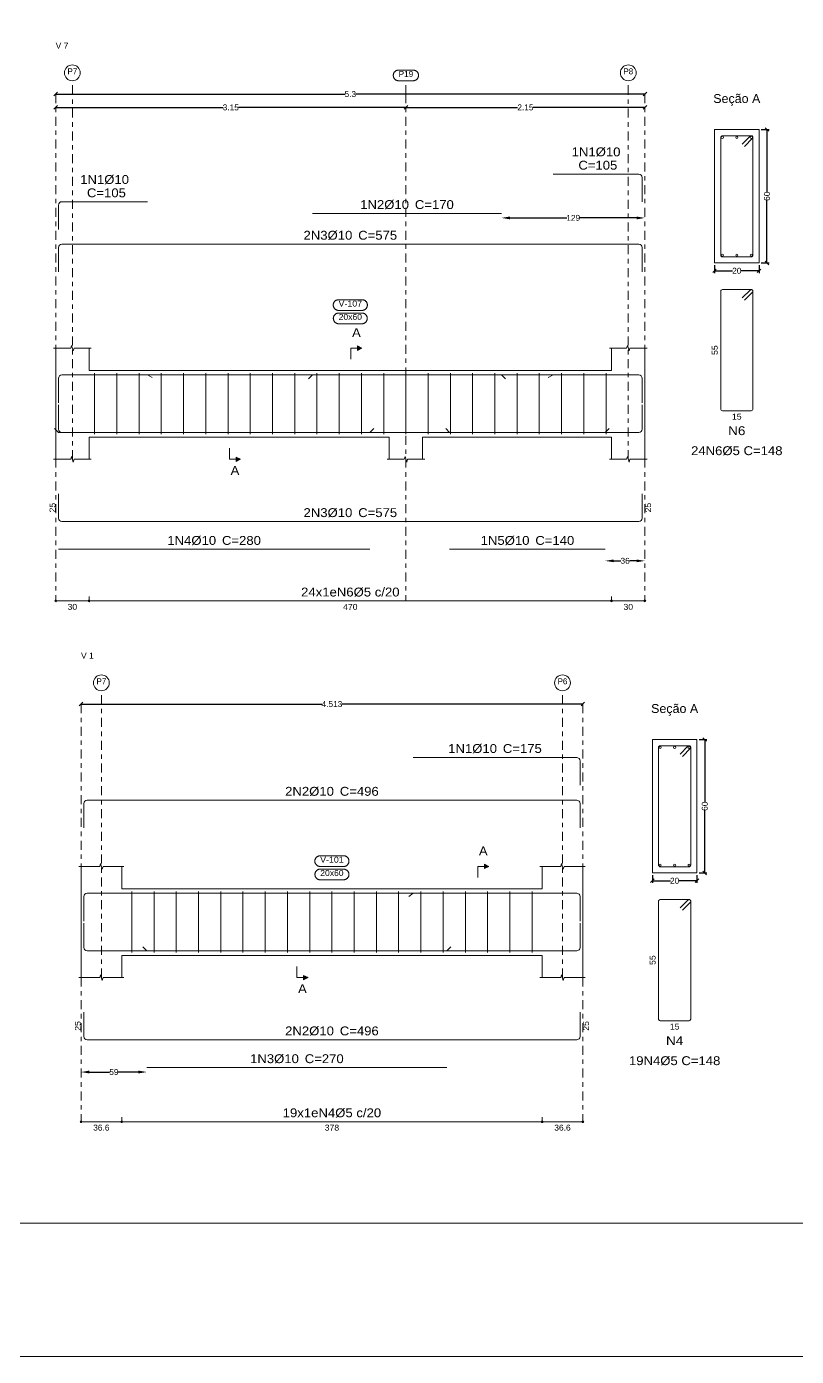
# Model space of a CAD drawing. Header units: millimetres. Extents: x 0 to 84, y 0 to 59.4.
# Drawn here: x 18.89 to 36.2, y 0 to 29.92 of the extents above; entities that cross this region are included whole.
import ezdxf
from ezdxf.enums import TextEntityAlignment as Align

# ---------------------------------------------------------------- set-up
doc = ezdxf.new("R2010")
doc.units = ezdxf.units.MM
doc.linetypes.add('CYPE_RAYAPUNTO', pattern=[0.4125, 0.2025, -0.105, 0, -0.105])
for name, color, linetype, lineweight in [('ARM_LONGITUDINAL_Ø10', 103, 'Continuous', 9), ('ARM_TRANSVERSAL_Ø5', 151, 'Continuous', 9), ('ELE_ARM_TRANS_TXT_EST', 3, 'Continuous', 9), ('ELE_CONT_NOS', 122, 'Continuous', 9), ('ELE_CONT_VIG_CONCRETO', 2, 'Continuous', 9), ('ELE_COT_COMPRIMENTO_PROJETADO', 122, 'Continuous', 0), ('ELE_COT_COT_ANCORAGENS', 3, 'Continuous', 0), ('ELE_COT_COT_ARM', 3, 'Continuous', 0), ('ELE_COT_COT_EST', 3, 'Continuous', 0), ('ELE_COT_COT_LIN_APOIOS', 2, 'CYPE_RAYAPUNTO', 0), ('ELE_COT_TEXTOS_ESTRIBOS', 122, 'Continuous', 0), ('ELE_REF_COT_LIN_AUX_COTA', 2, 'CYPE_RAYAPUNTO', 9), ('ELE_REF_LINHAS_MARCAS_PLANTA', 3, 'Continuous', 9), ('ELE_REF_MARCAS_PLANTA', 3, 'Continuous', 9), ('ELE_REF_NOME_PORTICO', 3, 'Continuous', 9), ('ELE_REF_REF_NOME', 3, 'Continuous', 9), ('ELE_REF_REF_REFERENCIA', 3, 'Continuous', 9), ('ELE_REF_TEXTO_REF_NOME', 3, 'Continuous', 9), ('ELE_REF_TEXTO_REF_REFERENCIA', 3, 'Continuous', 9), ('POR_ARM_LONG_ARM_TEXTOS', 3, 'Continuous', 9), ('POR_ARM_LONG_TXT_COMP', 3, 'Continuous', 9), ('QUAD_BORDA', 1, 'Continuous', 20), ('QUAD_LIMITES', 2, 'Continuous', 0), ('SEC_CONT_VIG_CONCRETO_CORTE', 2, 'Continuous', 9), ('SEC_COTAS_SEC_DIM_VIGA', 122, 'Continuous', 0), ('SEC_COTAS_TEXTOS_DETALHE_ESTRIBOS', 122, 'Continuous', 0), ('SEC_REF_TXT_NOMES', 3, 'Continuous', 9), ('SEC_REF_TXT_POSICOES_ARM_ESTRIBOS', 1, 'Continuous', 9)]:
    doc.layers.add(name, color=color, linetype=linetype, lineweight=lineweight)
doc.styles.add('CYPETXT', font='arial.ttf', dxfattribs={"height": 0.2})
doc.styles.add('CYPETXT_0.2', font='arial.ttf', dxfattribs={"height": 0.133333})
doc.dimstyles.new('cype_arrow', dxfattribs={"dimtxt": 0.18, "dimasz": 0.1875, "dimexe": 0.05, "dimexo": 0.05, "dimgap": 0, "dimtad": 0, "dimdec": 4, "dimzin": 0, "dimdsep": 46, "dimtxsty": 'CYPETXT_0.2', "dimcen": 0.09, "dimadec": 0, "dimazin": 0, "dimtfac": 1, "dimtdec": 4, "dimtofl": 0, "dimtmove": 2, "dimatfit": 3, "dimfxl": 1, "dimtolj": 1, "dimtzin": 0, "dimarcsym": 0})
doc.dimstyles.new('cype_oblique', dxfattribs={"dimtxt": 0.18, "dimasz": 0.18, "dimexe": 0.05, "dimexo": 0.05, "dimgap": 0, "dimtad": 0, "dimdec": 4, "dimzin": 0, "dimdsep": 46, "dimtxsty": 'CYPETXT_0.2', "dimblk": 'OBLIQUE', "dimtsz": 0.04, "dimcen": 0.09, "dimadec": 0, "dimazin": 0, "dimtfac": 1, "dimtdec": 4, "dimtofl": 0, "dimtmove": 2, "dimatfit": 3, "dimfxl": 1, "dimtolj": 1, "dimtzin": 0, "dimarcsym": 0})

# ---------------------------------------------------------------- blocks, each defined once
blk = doc.blocks.new('*D37')
at = {"layer": 'Defpoints', "color": 0, "transparency": 16777216}
for p in [(34.355, 24.6), (35.355, 24.6), (35.355, 24.422)]:
    blk.add_point(p, dxfattribs=at)
at = {"layer": 'SEC_COTAS_SEC_DIM_VIGA', "color": 0, "lineweight": -2, "transparency": 16777216}
for p, q in [((34.355, 24.55), (34.355, 24.372)), ((35.355, 24.55), (35.355, 24.372)), ((34.315, 24.382), (34.395, 24.462)), ((34.355, 24.422), (34.759, 24.422)), ((35.355, 24.422), (34.952, 24.422)), ((35.315, 24.382), (35.395, 24.462))]:
    blk.add_line(p, q, dxfattribs=at)
at = {"layer": 'SEC_COTAS_SEC_DIM_VIGA', "color": 0, "transparency": 16777216, "insert": (34.855, 24.422), "char_height": 0.1333, "attachment_point": 5, "style": 'CYPETXT_0.2'}
blk.add_mtext('\\A1;20', dxfattribs=at)
blk = doc.blocks.new('_Oblique')
at = {"color": 0, "linetype": 'ByBlock', "lineweight": -2}
blk.add_line((-0.5, -0.5), (0.5, 0.5), dxfattribs=at)
blk = doc.blocks.new('*D38')
at = {"layer": 'Defpoints', "color": 0, "transparency": 16777216}
for p in [(35.355, 27.6), (35.533, 27.6), (35.355, 24.6)]:
    blk.add_point(p, dxfattribs=at)
at = {"layer": 'SEC_COTAS_SEC_DIM_VIGA', "color": 0, "lineweight": -2, "transparency": 16777216}
for p, q in [((35.405, 27.6), (35.583, 27.6)), ((35.573, 27.56), (35.493, 27.64)), ((35.533, 27.6), (35.533, 26.195)), ((35.533, 24.6), (35.533, 26.004)), ((35.405, 24.6), (35.583, 24.6)), ((35.573, 24.56), (35.493, 24.64))]:
    blk.add_line(p, q, dxfattribs=at)
at = {"layer": 'SEC_COTAS_SEC_DIM_VIGA', "color": 0, "transparency": 16777216, "insert": (35.533, 26.1), "char_height": 0.1333, "attachment_point": 5, "rotation": 90, "style": 'CYPETXT_0.2'}
blk.add_mtext('\\A1;60', dxfattribs=at)
blk = doc.blocks.new('*D39')
at = {"layer": 'Defpoints', "color": 0, "transparency": 16777216}
for p in [(19.54, 28.098), (19.54, 28.098), (27.415, 28.098)]:
    blk.add_point(p, dxfattribs=at)
at = {"layer": 'ELE_COT_COMPRIMENTO_PROJETADO', "color": 0, "lineweight": -2, "transparency": 16777216}
for p, q in [((19.5, 28.058), (19.58, 28.138)), ((27.375, 28.058), (27.455, 28.138)), ((19.54, 28.098), (23.304, 28.098)), ((27.415, 28.098), (23.651, 28.098))]:
    blk.add_line(p, q, dxfattribs=at)
at = {"layer": 'ELE_COT_COMPRIMENTO_PROJETADO', "color": 0, "transparency": 16777216, "insert": (23.478, 28.098), "char_height": 0.1333, "attachment_point": 5, "style": 'CYPETXT_0.2'}
blk.add_mtext('\\A1;3.15', dxfattribs=at)
blk = doc.blocks.new('*D40')
at = {"layer": 'Defpoints', "color": 0, "transparency": 16777216}
for p in [(27.415, 28.098), (27.415, 28.098), (32.79, 28.098)]:
    blk.add_point(p, dxfattribs=at)
at = {"layer": 'ELE_COT_COMPRIMENTO_PROJETADO', "color": 0, "lineweight": -2, "transparency": 16777216}
for p, q in [((27.375, 28.058), (27.455, 28.138)), ((32.75, 28.058), (32.83, 28.138)), ((27.415, 28.098), (29.928, 28.098)), ((32.79, 28.098), (30.278, 28.098))]:
    blk.add_line(p, q, dxfattribs=at)
at = {"layer": 'ELE_COT_COMPRIMENTO_PROJETADO', "color": 0, "transparency": 16777216, "insert": (30.103, 28.098), "char_height": 0.1333, "attachment_point": 5, "style": 'CYPETXT_0.2'}
blk.add_mtext('\\A1;2.15', dxfattribs=at)
blk = doc.blocks.new('*D41')
at = {"layer": 'Defpoints', "color": 0, "transparency": 16777216}
for p in [(19.54, 28.398), (19.54, 28.398), (32.79, 28.398)]:
    blk.add_point(p, dxfattribs=at)
at = {"layer": 'ELE_COT_COMPRIMENTO_PROJETADO', "color": 0, "lineweight": -2, "transparency": 16777216}
for p, q in [((19.5, 28.358), (19.58, 28.438)), ((32.75, 28.358), (32.83, 28.438)), ((19.54, 28.398), (26.044, 28.398)), ((32.79, 28.398), (26.287, 28.398))]:
    blk.add_line(p, q, dxfattribs=at)
at = {"layer": 'ELE_COT_COMPRIMENTO_PROJETADO', "color": 0, "transparency": 16777216, "insert": (26.165, 28.398), "char_height": 0.1333, "attachment_point": 5, "style": 'CYPETXT_0.2'}
blk.add_mtext('\\A1;5.3', dxfattribs=at)
blk = doc.blocks.new('*D42')
at = {"layer": 'Defpoints', "color": 0, "transparency": 16777216}
for p in [(29.565, 25.612), (32.79, 25.612), (32.79, 25.612)]:
    blk.add_point(p, dxfattribs=at)
at = {"layer": 'ELE_COT_COT_ARM', "color": 0, "lineweight": -2, "transparency": 16777216}
for p, q in [((29.752, 25.612), (31.036, 25.612)), ((32.603, 25.612), (31.319, 25.612))]:
    blk.add_line(p, q, dxfattribs=at)
at = {"layer": 'ELE_COT_COT_ARM', "color": 0, "transparency": 16777216}
for points in [[(29.752, 25.643), (29.752, 25.58), (29.565, 25.612)], [(32.603, 25.643), (32.603, 25.58), (32.79, 25.612)]]:
    blk.add_solid(points, dxfattribs=at)
at = {"layer": 'ELE_COT_COT_ARM', "color": 0, "transparency": 16777216, "insert": (31.178, 25.612), "char_height": 0.1333, "attachment_point": 5, "style": 'CYPETXT_0.2'}
blk.add_mtext('\\A1;129', dxfattribs=at)
blk = doc.blocks.new('*D43')
at = {"layer": 'Defpoints', "color": 0, "transparency": 16777216}
for p in [(31.898, 17.897), (32.79, 17.897), (32.79, 17.897)]:
    blk.add_point(p, dxfattribs=at)
at = {"layer": 'ELE_COT_COT_ARM', "color": 0, "lineweight": -2, "transparency": 16777216}
for p, q in [((32.086, 17.897), (32.249, 17.897)), ((32.603, 17.897), (32.44, 17.897))]:
    blk.add_line(p, q, dxfattribs=at)
at = {"layer": 'ELE_COT_COT_ARM', "color": 0, "transparency": 16777216}
for points in [[(32.086, 17.928), (32.086, 17.866), (31.898, 17.897)], [(32.603, 17.928), (32.603, 17.866), (32.79, 17.897)]]:
    blk.add_solid(points, dxfattribs=at)
at = {"layer": 'ELE_COT_COT_ARM', "color": 0, "transparency": 16777216, "insert": (32.344, 17.897), "char_height": 0.1333, "attachment_point": 5, "style": 'CYPETXT_0.2'}
blk.add_mtext('\\A1;36', dxfattribs=at)
blk = doc.blocks.new('*D44')
at = {"layer": 'Defpoints', "color": 0, "transparency": 16777216}
for p in [(32.958, 10.877), (33.958, 10.877), (33.958, 10.7)]:
    blk.add_point(p, dxfattribs=at)
at = {"layer": 'SEC_COTAS_SEC_DIM_VIGA', "color": 0, "lineweight": -2, "transparency": 16777216}
for p, q in [((32.958, 10.827), (32.958, 10.65)), ((33.958, 10.827), (33.958, 10.65)), ((32.918, 10.66), (32.998, 10.74)), ((32.958, 10.7), (33.362, 10.7)), ((33.958, 10.7), (33.554, 10.7)), ((33.918, 10.66), (33.998, 10.74))]:
    blk.add_line(p, q, dxfattribs=at)
at = {"layer": 'SEC_COTAS_SEC_DIM_VIGA', "color": 0, "transparency": 16777216, "insert": (33.458, 10.7), "char_height": 0.1333, "attachment_point": 5, "style": 'CYPETXT_0.2'}
blk.add_mtext('\\A1;20', dxfattribs=at)
blk = doc.blocks.new('*D45')
at = {"layer": 'Defpoints', "color": 0, "transparency": 16777216}
for p in [(33.958, 13.877), (34.135, 13.877), (33.958, 10.877)]:
    blk.add_point(p, dxfattribs=at)
at = {"layer": 'SEC_COTAS_SEC_DIM_VIGA', "color": 0, "lineweight": -2, "transparency": 16777216}
for p, q in [((34.008, 13.877), (34.185, 13.877)), ((34.175, 13.837), (34.095, 13.917)), ((34.135, 13.877), (34.135, 12.472)), ((34.135, 10.877), (34.135, 12.281)), ((34.008, 10.877), (34.185, 10.877)), ((34.175, 10.837), (34.095, 10.917))]:
    blk.add_line(p, q, dxfattribs=at)
at = {"layer": 'SEC_COTAS_SEC_DIM_VIGA', "color": 0, "transparency": 16777216, "insert": (34.135, 12.377), "char_height": 0.1333, "attachment_point": 5, "rotation": 90, "style": 'CYPETXT_0.2'}
blk.add_mtext('\\A1;60', dxfattribs=at)
blk = doc.blocks.new('*D46')
at = {"layer": 'Defpoints', "color": 0, "transparency": 16777216}
for p in [(20.11, 14.675), (20.11, 14.675), (31.393, 14.675)]:
    blk.add_point(p, dxfattribs=at)
at = {"layer": 'ELE_COT_COMPRIMENTO_PROJETADO', "color": 0, "lineweight": -2, "transparency": 16777216}
for p, q in [((20.07, 14.635), (20.15, 14.715)), ((20.11, 14.675), (25.524, 14.675)), ((31.393, 14.675), (25.979, 14.675)), ((31.353, 14.635), (31.433, 14.715))]:
    blk.add_line(p, q, dxfattribs=at)
at = {"layer": 'ELE_COT_COMPRIMENTO_PROJETADO', "color": 0, "transparency": 16777216, "insert": (25.752, 14.675), "char_height": 0.1333, "attachment_point": 5, "style": 'CYPETXT_0.2'}
blk.add_mtext('\\A1;4.513', dxfattribs=at)
blk = doc.blocks.new('*D47')
at = {"layer": 'Defpoints', "color": 0, "transparency": 16777216}
for p in [(20.11, 6.397), (21.589, 6.397), (21.589, 6.397)]:
    blk.add_point(p, dxfattribs=at)
at = {"layer": 'ELE_COT_COT_ARM', "color": 0, "lineweight": -2, "transparency": 16777216}
for p, q in [((20.298, 6.397), (20.754, 6.397)), ((21.401, 6.397), (20.945, 6.397))]:
    blk.add_line(p, q, dxfattribs=at)
at = {"layer": 'ELE_COT_COT_ARM', "color": 0, "transparency": 16777216}
for points in [[(20.298, 6.429), (20.298, 6.366), (20.11, 6.397)], [(21.401, 6.429), (21.401, 6.366), (21.589, 6.397)]]:
    blk.add_solid(points, dxfattribs=at)
at = {"layer": 'ELE_COT_COT_ARM', "color": 0, "transparency": 16777216, "insert": (20.849, 6.397), "char_height": 0.1333, "attachment_point": 5, "style": 'CYPETXT_0.2'}
blk.add_mtext('\\A1;59', dxfattribs=at)

msp = doc.modelspace()

# ---------------------------------------------------------------- hatches: boundary and pattern name
at = {"layer": 'ELE_REF_LINHAS_MARCAS_PLANTA', "true_color": 0x000000}
for points in [[(26.32753, 22.63155), (26.32753, 22.73155), (26.42753, 22.68155)], [(23.5965, 20.23155), (23.5965, 20.13155), (23.6965, 20.18155)], [(29.1795, 10.97235), (29.1795, 11.07235), (29.2795, 11.02235)], [(25.11376, 8.57235), (25.11376, 8.47235), (25.21376, 8.52235)]]:
    msp.add_hatch(color=18, dxfattribs=at).paths.add_polyline_path(points, flags=0)

# ---------------------------------------------------------------- linework, layer by layer
at = {"layer": 'ARM_LONGITUDINAL_Ø10', "color": 18, "true_color": 0x000000}
for p, q in [((21.60275, 22.07905), (21.71348, 22.02105)), ((25.31481, 22.07905), (25.22642, 21.99066)), ((29.56481, 22.07905), (29.6532, 21.99066)), ((30.72775, 22.07905), (30.61703, 22.02105)), ((19.60275, 20.78405), (19.51437, 20.87244)), ((26.60275, 20.78405), (26.69114, 20.87244)), ((28.39814, 20.78405), (28.30975, 20.87244)), ((31.89814, 20.78405), (31.98652, 20.87244)), ((27.58054, 10.41985), (27.47882, 10.34719)), ((21.58876, 9.12485), (21.50038, 9.21324)), ((28.33876, 9.12485), (28.42715, 9.21324))]:
    msp.add_line(p, q, dxfattribs=at)
for points in [[(32.72775, 25.97258), (32.72775, 26.52258), (32.72205, 26.55128), (32.70579, 26.57561), (32.68146, 26.59187), (32.65275, 26.59758), (30.72775, 26.59758)], [(19.60275, 25.35138), (19.60275, 25.90138), (19.60846, 25.93008), (19.62472, 25.95442), (19.64905, 25.97067), (19.67775, 25.97638), (21.60275, 25.97638)], [(25.31481, 25.71164), (29.56481, 25.71164)], [(32.72775, 24.39655), (32.72775, 24.94655), (32.72205, 24.97525), (32.70579, 24.99958), (32.68146, 25.01584), (32.65275, 25.02155), (19.67775, 25.02155), (19.64905, 25.01584), (19.62472, 24.99958), (19.60846, 24.97525), (19.60275, 24.94655), (19.60275, 24.39655)], [(19.60275, 21.45405), (19.60275, 22.00405), (19.60846, 22.03275), (19.62472, 22.05708), (19.64905, 22.07334), (19.67775, 22.07905), (21.60275, 22.07905)], [(32.72775, 21.45405), (32.72775, 22.00405), (32.72205, 22.03275), (32.70579, 22.05708), (32.68146, 22.07334), (32.65275, 22.07905), (19.67775, 22.07905), (19.64905, 22.07334), (19.62472, 22.05708), (19.60846, 22.03275), (19.60275, 22.00405), (19.60275, 21.45405)], [(25.31481, 22.07905), (29.56481, 22.07905)], [(32.72775, 21.45405), (32.72775, 22.00405), (32.72205, 22.03275), (32.70579, 22.05708), (32.68146, 22.07334), (32.65275, 22.07905), (30.72775, 22.07905)], [(32.72775, 21.40905), (32.72775, 20.85905), (32.72205, 20.83035), (32.70579, 20.80602), (32.68146, 20.78976), (32.65275, 20.78405), (19.67775, 20.78405), (19.64905, 20.78976), (19.62472, 20.80602), (19.60846, 20.83035), (19.60275, 20.85905), (19.60275, 21.40905)], [(19.60275, 20.78405), (26.60275, 20.78405)], [(28.39814, 20.78405), (31.89814, 20.78405)], [(32.72775, 19.40655), (32.72775, 18.85655), (32.72205, 18.82785), (32.70579, 18.80352), (32.68146, 18.78726), (32.65275, 18.78155), (19.67775, 18.78155), (19.64905, 18.78726), (19.62472, 18.80352), (19.60846, 18.82785), (19.60275, 18.85655), (19.60275, 19.40655)], [(19.60275, 18.15655), (26.60275, 18.15655)], [(28.39814, 18.15655), (31.89814, 18.15655)], [(31.33054, 12.84985), (31.33054, 13.39985), (31.32483, 13.42855), (31.30857, 13.45288), (31.28424, 13.46914), (31.25554, 13.47485), (27.58054, 13.47485)], [(31.33054, 11.88735), (31.33054, 12.43735), (31.32483, 12.46605), (31.30857, 12.49038), (31.28424, 12.50664), (31.25554, 12.51235), (20.24762, 12.51235), (20.21892, 12.50664), (20.19459, 12.49038), (20.17833, 12.46605), (20.17262, 12.43735), (20.17262, 11.88735)], [(31.33054, 9.79485), (31.33054, 10.34485), (31.32483, 10.37355), (31.30857, 10.39788), (31.28424, 10.41414), (31.25554, 10.41985), (20.24762, 10.41985), (20.21892, 10.41414), (20.19459, 10.39788), (20.17833, 10.37355), (20.17262, 10.34485), (20.17262, 9.79485)], [(31.33054, 9.79485), (31.33054, 10.34485), (31.32483, 10.37355), (31.30857, 10.39788), (31.28424, 10.41414), (31.25554, 10.41985), (27.58054, 10.41985)], [(31.33054, 9.74985), (31.33054, 9.19985), (31.32483, 9.17115), (31.30857, 9.14681), (31.28424, 9.13056), (31.25554, 9.12485), (20.24762, 9.12485), (20.21892, 9.13056), (20.19459, 9.14681), (20.17833, 9.17115), (20.17262, 9.19985), (20.17262, 9.74985)], [(21.58876, 9.12485), (28.33876, 9.12485)], [(31.33054, 7.74735), (31.33054, 7.19735), (31.32483, 7.16865), (31.30857, 7.14431), (31.28424, 7.12806), (31.25554, 7.12235), (20.24762, 7.12235), (20.21892, 7.12806), (20.19459, 7.14431), (20.17833, 7.16865), (20.17262, 7.19735), (20.17262, 7.74735)], [(21.58876, 6.49735), (28.33876, 6.49735)]]:
    msp.add_lwpolyline(points, dxfattribs=at)
for centre in [(34.53025, 27.42458), (34.85525, 27.42458), (35.18025, 27.42458), (34.53025, 24.77458), (34.85525, 24.77458), (35.18025, 24.77458), (33.13304, 13.70185), (33.45804, 13.70185), (33.78304, 13.70185), (33.13304, 11.05185), (33.45804, 11.05185), (33.78304, 11.05185)]:
    msp.add_circle(centre, 0.025, dxfattribs=at)
at = {"layer": 'ARM_TRANSVERSAL_Ø5', "color": 18, "true_color": 0x000000}
for p, q in [((20.41525, 22.11905), (20.41525, 20.74405)), ((20.91525, 22.11905), (20.91525, 20.74405)), ((21.41525, 22.11905), (21.41525, 20.74405)), ((21.91525, 22.11905), (21.91525, 20.74405)), ((22.41525, 22.11905), (22.41525, 20.74405)), ((22.91525, 22.11905), (22.91525, 20.74405)), ((23.41525, 22.11905), (23.41525, 20.74405)), ((23.91525, 22.11905), (23.91525, 20.74405)), ((24.41525, 22.11905), (24.41525, 20.74405)), ((24.91525, 22.11905), (24.91525, 20.74405)), ((25.41525, 22.11905), (25.41525, 20.74405)), ((25.91525, 22.11905), (25.91525, 20.74405)), ((26.41525, 22.11905), (26.41525, 20.74405)), ((26.91525, 22.11905), (26.91525, 20.74405)), ((27.41525, 22.11905), (27.41525, 20.74405)), ((27.91525, 22.11905), (27.91525, 20.74405)), ((28.41525, 22.11905), (28.41525, 20.74405)), ((28.91525, 22.11905), (28.91525, 20.74405)), ((29.41525, 22.11905), (29.41525, 20.74405)), ((29.91525, 22.11905), (29.91525, 20.74405)), ((30.41525, 22.11905), (30.41525, 20.74405)), ((30.91525, 22.11905), (30.91525, 20.74405)), ((31.41525, 22.11905), (31.41525, 20.74405)), ((31.91525, 22.11905), (31.91525, 20.74405)), ((21.25158, 10.45985), (21.25158, 9.08485)), ((21.75158, 10.45985), (21.75158, 9.08485)), ((22.25158, 10.45985), (22.25158, 9.08485)), ((22.75158, 10.45985), (22.75158, 9.08485)), ((23.25158, 10.45985), (23.25158, 9.08485)), ((23.75158, 10.45985), (23.75158, 9.08485)), ((24.25158, 10.45985), (24.25158, 9.08485)), ((24.75158, 10.45985), (24.75158, 9.08485)), ((25.25158, 10.45985), (25.25158, 9.08485)), ((25.75158, 10.45985), (25.75158, 9.08485)), ((26.25158, 10.45985), (26.25158, 9.08485)), ((26.75158, 10.45985), (26.75158, 9.08485)), ((27.25158, 10.45985), (27.25158, 9.08485)), ((27.75158, 10.45985), (27.75158, 9.08485)), ((28.25158, 10.45985), (28.25158, 9.08485)), ((28.75158, 10.45985), (28.75158, 9.08485)), ((29.25158, 10.45985), (29.25158, 9.08485)), ((29.75158, 10.45985), (29.75158, 9.08485)), ((30.25158, 10.45985), (30.25158, 9.08485))]:
    msp.add_line(p, q, dxfattribs=at)
for points in [[(35.02999, 27.22129), (35.21059, 27.40254), (35.21367, 27.40756), (35.21592, 27.41299), (35.21729, 27.41871), (35.21775, 27.42458), (35.21703, 27.4319), (35.2149, 27.43893), (35.21143, 27.44541), (35.20677, 27.4511), (35.20109, 27.45576), (35.1946, 27.45923), (35.18757, 27.46136), (35.18025, 27.46208), (34.53025, 27.46208), (34.5159, 27.45923), (34.50374, 27.4511), (34.49561, 27.43893), (34.49275, 27.42458), (34.49275, 24.77458), (34.49561, 24.76023), (34.50374, 24.74806), (34.5159, 24.73994), (34.53025, 24.73708), (35.18025, 24.73708), (35.1946, 24.73994), (35.20677, 24.74806), (35.2149, 24.76023), (35.21775, 24.77458), (35.21775, 27.42458), (35.21703, 27.4319), (35.2149, 27.43893), (35.21143, 27.44541), (35.20677, 27.4511), (35.20109, 27.45576), (35.1946, 27.45923), (35.18757, 27.46136), (35.18025, 27.46208), (35.17294, 27.46136), (35.1659, 27.45923), (35.15942, 27.45576), (35.15374, 27.4511), (34.97696, 27.27432)], [(35.02999, 23.75945), (35.21059, 23.94071), (35.21367, 23.94572), (35.21592, 23.95116), (35.21729, 23.95688), (35.21775, 23.96275), (35.21703, 23.97006), (35.2149, 23.9771), (35.21143, 23.98358), (35.20677, 23.98926), (35.20109, 23.99393), (35.1946, 23.99739), (35.18757, 23.99953), (35.18025, 24.00025), (34.53025, 24.00025), (34.5159, 23.99739), (34.50374, 23.98926), (34.49561, 23.9771), (34.49275, 23.96275), (34.49275, 21.31275), (34.49561, 21.2984), (34.50374, 21.28623), (34.5159, 21.2781), (34.53025, 21.27525), (35.18025, 21.27525), (35.1946, 21.2781), (35.20677, 21.28623), (35.2149, 21.2984), (35.21775, 21.31275), (35.21775, 23.96275), (35.21703, 23.97006), (35.2149, 23.9771), (35.21143, 23.98358), (35.20677, 23.98926), (35.20109, 23.99393), (35.1946, 23.99739), (35.18757, 23.99953), (35.18025, 24.00025), (35.17294, 23.99953), (35.1659, 23.99739), (35.15942, 23.99393), (35.15374, 23.98926), (34.97696, 23.81249)], [(33.63278, 13.49855), (33.81338, 13.67981), (33.81646, 13.68482), (33.81871, 13.69026), (33.82008, 13.69598), (33.82054, 13.70185), (33.81982, 13.70916), (33.81769, 13.7162), (33.81422, 13.72268), (33.80956, 13.72836), (33.80388, 13.73303), (33.79739, 13.73649), (33.79036, 13.73863), (33.78304, 13.73935), (33.13304, 13.73935), (33.11869, 13.73649), (33.10653, 13.72836), (33.0984, 13.7162), (33.09554, 13.70185), (33.09554, 11.05185), (33.0984, 11.0375), (33.10653, 11.02533), (33.11869, 11.0172), (33.13304, 11.01435), (33.78304, 11.01435), (33.79739, 11.0172), (33.80956, 11.02533), (33.81769, 11.0375), (33.82054, 11.05185), (33.82054, 13.70185), (33.81982, 13.70916), (33.81769, 13.7162), (33.81422, 13.72268), (33.80956, 13.72836), (33.80388, 13.73303), (33.79739, 13.73649), (33.79036, 13.73863), (33.78304, 13.73935), (33.77573, 13.73863), (33.76869, 13.73649), (33.76221, 13.73303), (33.75653, 13.72836), (33.57975, 13.55159)], [(33.63278, 10.03672), (33.81338, 10.21797), (33.81646, 10.22299), (33.81871, 10.22843), (33.82008, 10.23415), (33.82054, 10.24001), (33.81982, 10.24733), (33.81769, 10.25436), (33.81422, 10.26085), (33.80956, 10.26653), (33.80388, 10.27119), (33.79739, 10.27466), (33.79036, 10.27679), (33.78304, 10.27751), (33.13304, 10.27751), (33.11869, 10.27466), (33.10653, 10.26653), (33.0984, 10.25436), (33.09554, 10.24001), (33.09554, 7.59001), (33.0984, 7.57566), (33.10653, 7.5635), (33.11869, 7.55537), (33.13304, 7.55251), (33.78304, 7.55251), (33.79739, 7.55537), (33.80956, 7.5635), (33.81769, 7.57566), (33.82054, 7.59001), (33.82054, 10.24001), (33.81982, 10.24733), (33.81769, 10.25436), (33.81422, 10.26085), (33.80956, 10.26653), (33.80388, 10.27119), (33.79739, 10.27466), (33.79036, 10.27679), (33.78304, 10.27751), (33.77573, 10.27679), (33.76869, 10.27466), (33.76221, 10.27119), (33.75653, 10.26653), (33.57975, 10.08975)]]:
    msp.add_lwpolyline(points, dxfattribs=at)
at = {"layer": 'ELE_CONT_NOS', "color": 18, "true_color": 0x000000}
for p, q in [((19.54025, 22.18155), (19.54025, 22.68155)), ((20.29025, 22.18155), (20.29025, 22.68155)), ((32.04025, 22.18155), (32.04025, 22.68155)), ((32.79025, 22.18155), (32.79025, 22.68155)), ((19.54025, 20.68155), (19.54025, 20.18155)), ((20.29025, 20.68155), (20.29025, 20.18155)), ((27.04025, 20.68155), (27.04025, 20.18155)), ((27.79025, 20.68155), (27.79025, 20.18155)), ((32.04025, 20.68155), (32.04025, 20.18155)), ((32.79025, 20.68155), (32.79025, 20.18155)), ((20.11012, 10.52235), (20.11012, 11.02235)), ((21.0247, 10.52235), (21.0247, 11.02235)), ((30.47846, 10.52235), (30.47846, 11.02235)), ((31.39304, 10.52235), (31.39304, 11.02235)), ((20.11012, 9.02235), (20.11012, 8.52235)), ((21.0247, 9.02235), (21.0247, 8.52235)), ((30.47846, 9.02235), (30.47846, 8.52235)), ((31.39304, 9.02235), (31.39304, 8.52235))]:
    msp.add_line(p, q, dxfattribs=at)
for points in [[(19.49025, 22.68155), (19.87775, 22.68155), (19.8965, 22.74405), (19.934, 22.61905), (19.95275, 22.68155), (20.34025, 22.68155)], [(31.99025, 22.68155), (32.37775, 22.68155), (32.3965, 22.74405), (32.434, 22.61905), (32.45275, 22.68155), (32.84025, 22.68155)], [(19.54025, 22.18155), (19.54025, 20.68155)], [(27.04025, 22.18155), (27.79025, 22.18155)], [(32.79025, 22.18155), (32.79025, 20.68155)], [(19.49025, 20.18155), (19.87775, 20.18155), (19.8965, 20.24405), (19.934, 20.11905), (19.95275, 20.18155), (20.34025, 20.18155)], [(26.99025, 20.18155), (27.37775, 20.18155), (27.3965, 20.24405), (27.434, 20.11905), (27.45275, 20.18155), (27.84025, 20.18155)], [(31.99025, 20.18155), (32.37775, 20.18155), (32.3965, 20.24405), (32.434, 20.11905), (32.45275, 20.18155), (32.84025, 20.18155)], [(20.06012, 11.02235), (20.52991, 11.02235), (20.54866, 11.08485), (20.58616, 10.95985), (20.60491, 11.02235), (21.0747, 11.02235)], [(30.42846, 11.02235), (30.89825, 11.02235), (30.917, 11.08485), (30.9545, 10.95985), (30.97325, 11.02235), (31.44304, 11.02235)], [(20.11012, 10.52235), (20.11012, 9.02235)], [(31.39304, 10.52235), (31.39304, 9.02235)], [(20.06012, 8.52235), (20.52991, 8.52235), (20.54866, 8.58485), (20.58616, 8.45985), (20.60491, 8.52235), (21.0747, 8.52235)], [(30.42846, 8.52235), (30.89825, 8.52235), (30.917, 8.58485), (30.9545, 8.45985), (30.97325, 8.52235), (31.44304, 8.52235)]]:
    msp.add_lwpolyline(points, dxfattribs=at)
at = {"layer": 'ELE_CONT_VIG_CONCRETO', "color": 18, "true_color": 0x000000}
for p, q in [((20.29025, 22.18155), (27.04025, 22.18155)), ((27.79025, 22.18155), (32.04025, 22.18155)), ((20.29025, 20.68155), (27.04025, 20.68155)), ((27.79025, 20.68155), (32.04025, 20.68155)), ((21.0247, 10.52235), (30.47846, 10.52235)), ((21.0247, 9.02235), (30.47846, 9.02235))]:
    msp.add_line(p, q, dxfattribs=at)
at = {"layer": 'ELE_COT_COT_EST', "color": 18, "true_color": 0x000000}
for p, q in [((19.54025, 16.99515), (19.54025, 17.09515)), ((20.29025, 16.99515), (20.29025, 17.09515)), ((32.04025, 16.99515), (32.04025, 17.09515)), ((20.11012, 5.27987), (20.11012, 5.37987)), ((21.0247, 5.27987), (21.0247, 5.37987)), ((30.47846, 5.27987), (30.47846, 5.37987))]:
    msp.add_line(p, q, dxfattribs=at)
for points in [[(19.54025, 16.99515), (20.29025, 16.99515), (20.29025, 17.09515)], [(20.29025, 16.99515), (32.04025, 16.99515), (32.04025, 17.09515)], [(32.04025, 16.99515), (32.79025, 16.99515), (32.79025, 17.09515)], [(20.11012, 5.27987), (21.0247, 5.27987), (21.0247, 5.37987)], [(21.0247, 5.27987), (30.47846, 5.27987), (30.47846, 5.37987)], [(30.47846, 5.27987), (31.39304, 5.27987), (31.39304, 5.37987)]]:
    msp.add_lwpolyline(points, dxfattribs=at)
for centre in [(19.54025, 16.99515), (20.29025, 16.99515), (20.29025, 16.99515), (32.04025, 16.99515), (32.04025, 16.99515), (32.79025, 16.99515), (20.11012, 5.27987), (21.0247, 5.27987), (21.0247, 5.27987), (30.47846, 5.27987), (30.47846, 5.27987), (31.39304, 5.27987)]:
    msp.add_circle(centre, 0.02, dxfattribs=at)
at = {"layer": 'ELE_COT_COT_LIN_APOIOS', "color": 18, "true_color": 0x000000}
for p, q in [((19.54025, 28.39758), (19.54025, 16.99515)), ((19.54025, 28.39758), (19.54025, 16.99515)), ((27.41525, 28.39758), (27.41525, 16.99515)), ((32.79025, 28.39758), (32.79025, 16.99515)), ((32.79025, 28.39758), (32.79025, 16.99515)), ((20.11012, 14.67485), (20.11012, 5.27987)), ((31.39304, 14.67485), (31.39304, 5.27987))]:
    msp.add_line(p, q, dxfattribs=at)
at = {"layer": 'ELE_REF_COT_LIN_AUX_COTA', "color": 18, "true_color": 0x000000}
for p, q in [((19.91525, 28.39758), (19.91525, 28.69758)), ((27.41525, 28.39758), (27.41525, 28.69758)), ((32.41525, 28.39758), (32.41525, 28.69758)), ((19.91525, 20.18155), (19.91525, 28.39758)), ((32.41525, 20.18155), (32.41525, 28.39758)), ((20.56741, 14.67485), (20.56741, 14.97485)), ((30.93575, 14.67485), (30.93575, 14.97485)), ((20.56741, 8.52235), (20.56741, 14.67485)), ((30.93575, 8.52235), (30.93575, 14.67485))]:
    msp.add_line(p, q, dxfattribs=at)
at = {"layer": 'ELE_REF_LINHAS_MARCAS_PLANTA', "color": 18, "true_color": 0x000000}
for p, q in [((26.17753, 22.68155), (26.17753, 22.43155)), ((26.17753, 22.68155), (26.32753, 22.68155)), ((23.4465, 20.18155), (23.4465, 20.43155)), ((23.4465, 20.18155), (23.5965, 20.18155)), ((29.0295, 11.02235), (29.0295, 10.77235)), ((29.0295, 11.02235), (29.1795, 11.02235)), ((24.96376, 8.52235), (24.96376, 8.77235)), ((24.96376, 8.52235), (25.11376, 8.52235))]:
    msp.add_line(p, q, dxfattribs=at)
for points in [[(26.32753, 22.63155), (26.32753, 22.73155), (26.42753, 22.68155)], [(23.5965, 20.23155), (23.5965, 20.13155), (23.6965, 20.18155)], [(29.1795, 10.97235), (29.1795, 11.07235), (29.2795, 11.02235)], [(25.11376, 8.57235), (25.11376, 8.47235), (25.21376, 8.52235)]]:
    msp.add_lwpolyline(points, close=True, dxfattribs=at)
at = {"layer": 'ELE_REF_REF_NOME', "color": 18, "true_color": 0x000000}
for points in [[(26.42925, 23.77155), (26.43727, 23.77128), (26.44525, 23.77048), (26.45316, 23.76915), (26.46096, 23.76729), (26.46862, 23.76491), (26.4761, 23.76203), (26.48338, 23.75865), (26.49041, 23.7548), (26.49717, 23.75048), (26.50362, 23.74573), (26.50975, 23.74055), (26.51551, 23.73497), (26.52089, 23.72903), (26.52586, 23.72273), (26.5304, 23.71612), (26.53449, 23.70922), (26.53811, 23.70206), (26.54124, 23.69468), (26.54387, 23.6871), (26.54599, 23.67937), (26.54758, 23.67151), (26.54865, 23.66356), (26.54919, 23.65556), (26.54919, 23.64754), (26.54865, 23.63954), (26.54758, 23.63159), (26.54599, 23.62373), (26.54387, 23.616), (26.54124, 23.60842), (26.53811, 23.60104), (26.53449, 23.59388), (26.5304, 23.58698), (26.52586, 23.58037), (26.52089, 23.57408), (26.51551, 23.56813), (26.50975, 23.56255), (26.50362, 23.55737), (26.49717, 23.55262), (26.49041, 23.5483), (26.48338, 23.54445), (26.4761, 23.54107), (26.46862, 23.53819), (26.46096, 23.53581), (26.45316, 23.53396), (26.44525, 23.53262), (26.43727, 23.53182), (26.42925, 23.53155), (25.90125, 23.53155), (25.89324, 23.53182), (25.88526, 23.53262), (25.87735, 23.53396), (25.86955, 23.53581), (25.86189, 23.53819), (25.85441, 23.54107), (25.84713, 23.54445), (25.8401, 23.5483), (25.83334, 23.55262), (25.82688, 23.55737), (25.82076, 23.56255), (25.815, 23.56813), (25.80962, 23.57408), (25.80465, 23.58037), (25.80011, 23.58698), (25.79602, 23.59388), (25.7924, 23.60104), (25.78927, 23.60842), (25.78664, 23.616), (25.78452, 23.62373), (25.78293, 23.63159), (25.78186, 23.63954), (25.78132, 23.64754), (25.78132, 23.65556), (25.78186, 23.66356), (25.78293, 23.67151), (25.78452, 23.67937), (25.78664, 23.6871), (25.78927, 23.69468), (25.7924, 23.70206), (25.79602, 23.70922), (25.80011, 23.71612), (25.80465, 23.72273), (25.80962, 23.72903), (25.815, 23.73497), (25.82076, 23.74055), (25.82688, 23.74573), (25.83334, 23.75048), (25.8401, 23.7548), (25.84713, 23.75865), (25.85441, 23.76203), (25.86189, 23.76491), (25.86955, 23.76729), (25.87735, 23.76915), (25.88526, 23.77048), (25.89324, 23.77128), (25.90125, 23.77155), (26.42925, 23.77155)], [(26.42725, 23.47155), (26.43527, 23.47128), (26.44325, 23.47048), (26.45116, 23.46915), (26.45896, 23.46729), (26.46662, 23.46491), (26.4741, 23.46203), (26.48138, 23.45865), (26.48841, 23.4548), (26.49517, 23.45048), (26.50162, 23.44573), (26.50775, 23.44055), (26.51351, 23.43497), (26.51889, 23.42903), (26.52386, 23.42273), (26.5284, 23.41612), (26.53249, 23.40922), (26.53611, 23.40206), (26.53924, 23.39468), (26.54187, 23.3871), (26.54399, 23.37937), (26.54558, 23.37151), (26.54665, 23.36356), (26.54719, 23.35556), (26.54719, 23.34754), (26.54665, 23.33954), (26.54558, 23.33159), (26.54399, 23.32373), (26.54187, 23.316), (26.53924, 23.30842), (26.53611, 23.30104), (26.53249, 23.29388), (26.5284, 23.28698), (26.52386, 23.28037), (26.51889, 23.27408), (26.51351, 23.26813), (26.50775, 23.26255), (26.50162, 23.25737), (26.49517, 23.25262), (26.48841, 23.2483), (26.48138, 23.24445), (26.4741, 23.24107), (26.46662, 23.23819), (26.45896, 23.23581), (26.45116, 23.23396), (26.44325, 23.23262), (26.43527, 23.23182), (26.42725, 23.23155), (25.90325, 23.23155), (25.89524, 23.23182), (25.88726, 23.23262), (25.87935, 23.23396), (25.87155, 23.23581), (25.86389, 23.23819), (25.85641, 23.24107), (25.84913, 23.24445), (25.8421, 23.2483), (25.83534, 23.25262), (25.82888, 23.25737), (25.82276, 23.26255), (25.817, 23.26813), (25.81162, 23.27408), (25.80665, 23.28037), (25.80211, 23.28698), (25.79802, 23.29388), (25.7944, 23.30104), (25.79127, 23.30842), (25.78864, 23.316), (25.78652, 23.32373), (25.78493, 23.33159), (25.78386, 23.33954), (25.78332, 23.34754), (25.78332, 23.35556), (25.78386, 23.36356), (25.78493, 23.37151), (25.78652, 23.37937), (25.78864, 23.3871), (25.79127, 23.39468), (25.7944, 23.40206), (25.79802, 23.40922), (25.80211, 23.41612), (25.80665, 23.42273), (25.81162, 23.42903), (25.817, 23.43497), (25.82276, 23.44055), (25.82888, 23.44573), (25.83534, 23.45048), (25.8421, 23.4548), (25.84913, 23.45865), (25.85641, 23.46203), (25.86389, 23.46491), (25.87155, 23.46729), (25.87935, 23.46915), (25.88726, 23.47048), (25.89524, 23.47128), (25.90325, 23.47155), (26.42725, 23.47155)], [(26.01558, 11.26235), (26.02359, 11.26208), (26.03157, 11.26128), (26.03948, 11.25994), (26.04728, 11.25808), (26.05494, 11.25571), (26.06242, 11.25283), (26.0697, 11.24945), (26.07673, 11.2456), (26.08349, 11.24128), (26.08995, 11.23652), (26.09607, 11.23135), (26.10184, 11.22577), (26.10722, 11.21982), (26.11219, 11.21353), (26.11672, 11.20692), (26.12081, 11.20002), (26.12443, 11.19286), (26.12756, 11.18548), (26.13019, 11.1779), (26.13231, 11.17017), (26.13391, 11.16231), (26.13497, 11.15436), (26.13551, 11.14636), (26.13551, 11.13834), (26.13497, 11.13034), (26.13391, 11.12239), (26.13231, 11.11453), (26.13019, 11.10679), (26.12756, 11.09922), (26.12443, 11.09184), (26.12081, 11.08468), (26.11672, 11.07778), (26.11219, 11.07117), (26.10722, 11.06487), (26.10184, 11.05892), (26.09607, 11.05335), (26.08995, 11.04817), (26.08349, 11.04341), (26.07673, 11.0391), (26.0697, 11.03525), (26.06242, 11.03187), (26.05494, 11.02899), (26.04728, 11.02661), (26.03948, 11.02475), (26.03157, 11.02342), (26.02359, 11.02262), (26.01558, 11.02235), (25.48758, 11.02235), (25.47956, 11.02262), (25.47158, 11.02342), (25.46368, 11.02475), (25.45587, 11.02661), (25.44821, 11.02899), (25.44073, 11.03187), (25.43346, 11.03525), (25.42642, 11.0391), (25.41966, 11.04341), (25.41321, 11.04817), (25.40708, 11.05335), (25.40132, 11.05892), (25.39594, 11.06487), (25.39097, 11.07117), (25.38643, 11.07778), (25.38234, 11.08468), (25.37873, 11.09184), (25.3756, 11.09922), (25.37297, 11.10679), (25.37085, 11.11453), (25.36925, 11.12239), (25.36818, 11.13034), (25.36764, 11.13834), (25.36764, 11.14636), (25.36818, 11.15436), (25.36925, 11.16231), (25.37085, 11.17017), (25.37297, 11.1779), (25.3756, 11.18548), (25.37873, 11.19286), (25.38234, 11.20002), (25.38643, 11.20692), (25.39097, 11.21353), (25.39594, 11.21982), (25.40132, 11.22577), (25.40708, 11.23135), (25.41321, 11.23652), (25.41966, 11.24128), (25.42642, 11.2456), (25.43346, 11.24945), (25.44073, 11.25283), (25.44821, 11.25571), (25.45587, 11.25808), (25.46368, 11.25994), (25.47158, 11.26128), (25.47956, 11.26208), (25.48758, 11.26235), (26.01558, 11.26235)], [(26.01358, 10.96235), (26.02159, 10.96208), (26.02957, 10.96128), (26.03748, 10.95994), (26.04528, 10.95808), (26.05294, 10.95571), (26.06042, 10.95283), (26.0677, 10.94945), (26.07473, 10.9456), (26.08149, 10.94128), (26.08795, 10.93652), (26.09407, 10.93135), (26.09984, 10.92577), (26.10522, 10.91982), (26.11019, 10.91353), (26.11472, 10.90692), (26.11881, 10.90002), (26.12243, 10.89286), (26.12556, 10.88548), (26.12819, 10.8779), (26.13031, 10.87017), (26.13191, 10.86231), (26.13297, 10.85436), (26.13351, 10.84636), (26.13351, 10.83834), (26.13297, 10.83034), (26.13191, 10.82239), (26.13031, 10.81453), (26.12819, 10.80679), (26.12556, 10.79922), (26.12243, 10.79184), (26.11881, 10.78468), (26.11472, 10.77778), (26.11019, 10.77117), (26.10522, 10.76487), (26.09984, 10.75892), (26.09407, 10.75335), (26.08795, 10.74817), (26.08149, 10.74341), (26.07473, 10.7391), (26.0677, 10.73525), (26.06042, 10.73187), (26.05294, 10.72899), (26.04528, 10.72661), (26.03748, 10.72475), (26.02957, 10.72342), (26.02159, 10.72262), (26.01358, 10.72235), (25.48958, 10.72235), (25.48156, 10.72262), (25.47358, 10.72342), (25.46568, 10.72475), (25.45787, 10.72661), (25.45021, 10.72899), (25.44273, 10.73187), (25.43546, 10.73525), (25.42842, 10.7391), (25.42166, 10.74341), (25.41521, 10.74817), (25.40908, 10.75335), (25.40332, 10.75892), (25.39794, 10.76487), (25.39297, 10.77117), (25.38843, 10.77778), (25.38434, 10.78468), (25.38073, 10.79184), (25.3776, 10.79922), (25.37497, 10.80679), (25.37285, 10.81453), (25.37125, 10.82239), (25.37018, 10.83034), (25.36964, 10.83834), (25.36964, 10.84636), (25.37018, 10.85436), (25.37125, 10.86231), (25.37285, 10.87017), (25.37497, 10.8779), (25.3776, 10.88548), (25.38073, 10.89286), (25.38434, 10.90002), (25.38843, 10.90692), (25.39297, 10.91353), (25.39794, 10.91982), (25.40332, 10.92577), (25.40908, 10.93135), (25.41521, 10.93652), (25.42166, 10.94128), (25.42842, 10.9456), (25.43546, 10.94945), (25.44273, 10.95283), (25.45021, 10.95571), (25.45787, 10.95808), (25.46568, 10.95994), (25.47358, 10.96128), (25.48156, 10.96208), (25.48958, 10.96235), (26.01358, 10.96235)]]:
    msp.add_lwpolyline(points, close=True, dxfattribs=at)
at = {"layer": 'ELE_REF_REF_REFERENCIA', "color": 18, "true_color": 0x000000}
msp.add_lwpolyline([(27.57925, 28.93758), (27.58727, 28.93731), (27.59525, 28.93651), (27.60316, 28.93518), (27.61096, 28.93332), (27.61862, 28.93094), (27.6261, 28.92806), (27.63338, 28.92468), (27.64041, 28.92083), (27.64717, 28.91651), (27.65362, 28.91176), (27.65975, 28.90658), (27.66551, 28.901), (27.67089, 28.89506), (27.67586, 28.88876), (27.6804, 28.88215), (27.68449, 28.87525), (27.68811, 28.86809), (27.69124, 28.86071), (27.69387, 28.85313), (27.69599, 28.8454), (27.69758, 28.83754), (27.69865, 28.82959), (27.69919, 28.82159), (27.69919, 28.81357), (27.69865, 28.80557), (27.69758, 28.79762), (27.69599, 28.78976), (27.69387, 28.78203), (27.69124, 28.77445), (27.68811, 28.76707), (27.68449, 28.75991), (27.6804, 28.75301), (27.67586, 28.7464), (27.67089, 28.74011), (27.66551, 28.73416), (27.65975, 28.72858), (27.65362, 28.72341), (27.64717, 28.71865), (27.64041, 28.71433), (27.63338, 28.71048), (27.6261, 28.7071), (27.61862, 28.70422), (27.61096, 28.70184), (27.60316, 28.69999), (27.59525, 28.69865), (27.58727, 28.69785), (27.57925, 28.69758), (27.25125, 28.69758), (27.24324, 28.69785), (27.23526, 28.69865), (27.22735, 28.69999), (27.21955, 28.70184), (27.21189, 28.70422), (27.20441, 28.7071), (27.19713, 28.71048), (27.1901, 28.71433), (27.18334, 28.71865), (27.17688, 28.72341), (27.17076, 28.72858), (27.165, 28.73416), (27.15962, 28.74011), (27.15465, 28.7464), (27.15011, 28.75301), (27.14602, 28.75991), (27.1424, 28.76707), (27.13927, 28.77445), (27.13664, 28.78203), (27.13452, 28.78976), (27.13293, 28.79762), (27.13186, 28.80557), (27.13132, 28.81357), (27.13132, 28.82159), (27.13186, 28.82959), (27.13293, 28.83754), (27.13452, 28.8454), (27.13664, 28.85313), (27.13927, 28.86071), (27.1424, 28.86809), (27.14602, 28.87525), (27.15011, 28.88215), (27.15465, 28.88876), (27.15962, 28.89506), (27.165, 28.901), (27.17076, 28.90658), (27.17688, 28.91176), (27.18334, 28.91651), (27.1901, 28.92083), (27.19713, 28.92468), (27.20441, 28.92806), (27.21189, 28.93094), (27.21955, 28.93332), (27.22735, 28.93518), (27.23526, 28.93651), (27.24324, 28.93731), (27.25125, 28.93758), (27.57925, 28.93758)], close=True, dxfattribs=at)
for centre in [(19.91525, 28.87597), (32.41525, 28.87597), (20.56741, 15.15324), (30.93575, 15.15324)]:
    msp.add_circle(centre, 0.17839, dxfattribs=at)
at = {"layer": 'QUAD_BORDA', "color": 18, "true_color": 0x000000}
msp.add_lwpolyline([(3, 3), (81, 3), (81, 56.4), (3, 56.4), (3, 3)], close=True, dxfattribs=at)
at = {"layer": 'QUAD_LIMITES', "color": 18, "true_color": 0x000000}
msp.add_lwpolyline([(0, 0), (84, 0), (84, 59.4), (0, 59.4), (0, 0)], close=True, dxfattribs=at)
at = {"layer": 'SEC_CONT_VIG_CONCRETO_CORTE', "color": 18, "true_color": 0x000000}
for points in [[(35.35525, 27.59958), (34.35525, 27.59958), (34.35525, 24.59958), (35.35525, 24.59958), (35.35525, 27.59958)], [(33.95804, 13.87685), (32.95804, 13.87685), (32.95804, 10.87685), (33.95804, 10.87685), (33.95804, 13.87685)]]:
    msp.add_lwpolyline(points, close=True, dxfattribs=at)

# ---------------------------------------------------------------- texts
at = {"layer": 'ELE_ARM_TRANS_TXT_EST', "color": 18, "true_color": 0x000000, "style": 'CYPETXT', "width": 1.055863}
for s, p, p2 in [('24x1eN6%%c5 c/20', (25.05825, 17.09515), (27.27225, 17.09515)), ('19x1eN4%%c5 c/20', (24.64458, 5.37987), (26.85858, 5.37987))]:
    msp.add_text(s, height=0.2, dxfattribs=at).set_placement(p, p2, align=Align.FIT)
at = {"layer": 'ELE_COT_COT_ANCORAGENS', "color": 18, "true_color": 0x000000, "style": 'CYPETXT', "width": 1.042546}
for p, p2 in [((19.53609, 18.98605), (19.53609, 19.20205)), ((32.92775, 18.98605), (32.92775, 19.20205)), ((20.10595, 7.32685), (20.10595, 7.54285)), ((31.53054, 7.32685), (31.53054, 7.54285))]:
    msp.add_text('25', height=0.133333, rotation=90, dxfattribs=at).set_placement(p, p2, align=Align.FIT)
at = {"layer": 'ELE_COT_TEXTOS_ESTRIBOS', "color": 18, "true_color": 0x000000, "style": 'CYPETXT'}
for s, width, p, p2 in [('30', 1.042546, (19.80725, 16.79515), (20.02325, 16.79515)), ('470', 1.042546, (26.00325, 16.79515), (26.32725, 16.79515)), ('30', 1.042546, (32.30725, 16.79515), (32.52325, 16.79515)), ('36.6', 1.015093, (20.38341, 5.07987), (20.75141, 5.07987)), ('378', 1.042546, (25.58958, 5.07987), (25.91358, 5.07987)), ('36.6', 1.015093, (30.75175, 5.07987), (31.11975, 5.07987))]:
    msp.add_text(s, height=0.133333, dxfattribs=dict(at, width=width)).set_placement(p, p2, align=Align.FIT)
at = {"layer": 'ELE_REF_MARCAS_PLANTA', "color": 18, "true_color": 0x000000, "style": 'CYPETXT', "width": 1.044083}
for p, p2 in [((26.20503, 22.93155), (26.40003, 22.93155)), ((23.474, 19.83155), (23.669, 19.83155)), ((29.057, 11.27235), (29.252, 11.27235)), ((24.99126, 8.17235), (25.18626, 8.17235))]:
    msp.add_text('A', height=0.2, dxfattribs=at).set_placement(p, p2, align=Align.FIT)
at = {"layer": 'ELE_REF_NOME_PORTICO', "color": 18, "true_color": 0x000000, "style": 'CYPETXT', "width": 1.022957}
for s, p, p2 in [('V 7', (19.54025, 29.42103), (19.82625, 29.42103)), ('V 1', (20.11012, 15.6983), (20.39612, 15.6983))]:
    msp.add_text(s, height=0.133333, dxfattribs=at).set_placement(p, p2, align=Align.FIT)
at = {"layer": 'ELE_REF_TEXTO_REF_NOME', "color": 18, "true_color": 0x000000, "style": 'CYPETXT'}
for s, width, p, p2 in [('V-107', 1.06228, (25.90125, 23.61822), (26.42925, 23.61822)), ('20x60', 1.032505, (25.90325, 23.31822), (26.42725, 23.31822)), ('V-101', 1.06228, (25.48758, 11.10901), (26.01558, 11.10901)), ('20x60', 1.032505, (25.48958, 10.80901), (26.01358, 10.80901))]:
    msp.add_text(s, height=0.133333, dxfattribs=dict(at, width=width)).set_placement(p, p2, align=Align.FIT)
at = {"layer": 'ELE_REF_TEXTO_REF_REFERENCIA', "color": 18, "true_color": 0x000000, "style": 'CYPETXT'}
for s, width, p, p2 in [('P7', 0.965629, (19.80525, 28.84264), (20.02525, 28.84264)), ('P19', 0.989671, (27.25125, 28.78425), (27.57925, 28.78425)), ('P8', 0.965629, (32.30525, 28.84264), (32.52525, 28.84264)), ('P7', 0.965629, (20.45741, 15.11991), (20.67741, 15.11991)), ('P6', 0.965629, (30.82575, 15.11991), (31.04575, 15.11991))]:
    msp.add_text(s, height=0.133333, dxfattribs=dict(at, width=width)).set_placement(p, p2, align=Align.FIT)
at = {"layer": 'POR_ARM_LONG_ARM_TEXTOS', "color": 18, "true_color": 0x000000, "style": 'CYPETXT', "width": 1.055105}
for s, p, p2 in [('1N1%%c10', (31.14125, 26.99758), (32.23925, 26.99758)), ('1N1%%c10', (20.09125, 26.37638), (21.18925, 26.37638)), ('1N2%%c10', (26.38731, 25.81164), (27.48531, 25.81164)), ('2N3%%c10', (25.11275, 25.12155), (26.21075, 25.12155)), ('2N3%%c10', (25.11275, 18.88155), (26.21075, 18.88155)), ('1N4%%c10', (22.05025, 18.25655), (23.14825, 18.25655)), ('1N5%%c10', (29.09564, 18.25655), (30.19364, 18.25655)), ('1N1%%c10', (28.36554, 13.57485), (29.46354, 13.57485)), ('2N2%%c10', (24.69908, 12.61235), (25.79708, 12.61235)), ('2N2%%c10', (24.69908, 7.22235), (25.79708, 7.22235)), ('1N3%%c10', (23.91126, 6.59735), (25.00926, 6.59735))]:
    msp.add_text(s, height=0.2, dxfattribs=at).set_placement(p, p2, align=Align.FIT)
at = {"layer": 'POR_ARM_LONG_TXT_COMP', "color": 18, "true_color": 0x000000, "style": 'CYPETXT', "width": 1.053117}
for s, p, p2 in [(' C=105', (31.21175, 26.69758), (32.16875, 26.69758)), (' C=105', (20.16175, 26.07638), (21.11875, 26.07638)), (' C=170', (27.53531, 25.81164), (28.49231, 25.81164)), (' C=575', (26.26075, 25.12155), (27.21775, 25.12155)), (' C=575', (26.26075, 18.88155), (27.21775, 18.88155)), (' C=280', (23.19825, 18.25655), (24.15525, 18.25655)), (' C=140', (30.24364, 18.25655), (31.20064, 18.25655)), (' C=175', (29.51354, 13.57485), (30.47054, 13.57485)), (' C=496', (25.84708, 12.61235), (26.80408, 12.61235)), (' C=496', (25.84708, 7.22235), (26.80408, 7.22235)), (' C=270', (25.05926, 6.59735), (26.01626, 6.59735))]:
    msp.add_text(s, height=0.2, dxfattribs=at).set_placement(p, p2, align=Align.FIT)
at = {"layer": 'SEC_COTAS_TEXTOS_DETALHE_ESTRIBOS', "color": 18, "true_color": 0x000000, "style": 'CYPETXT', "width": 1.042546}
for p, p2 in [((34.42609, 22.52975), (34.42609, 22.74575)), ((33.02888, 8.80701), (33.02888, 9.02301))]:
    msp.add_text('55', height=0.133333, rotation=90, dxfattribs=at).set_placement(p, p2, align=Align.FIT)
for p, p2 in [((34.74725, 21.07525), (34.96325, 21.07525)), ((33.35004, 7.35251), (33.56604, 7.35251))]:
    msp.add_text('15', height=0.133333, dxfattribs=at).set_placement(p, p2, align=Align.FIT)
at = {"layer": 'SEC_REF_TXT_NOMES', "color": 18, "true_color": 0x000000, "style": 'CYPETXT', "width": 1.002256}
for p, p2 in [((34.32575, 28.19758), (35.38475, 28.19758)), ((32.92854, 14.47485), (33.98754, 14.47485))]:
    msp.add_text('Seção A', height=0.2, dxfattribs=at).set_placement(p, p2, align=Align.FIT)
at = {"layer": 'SEC_REF_TXT_POSICOES_ARM_ESTRIBOS', "color": 18, "true_color": 0x000000, "style": 'CYPETXT'}
for s, width, p, p2 in [('N6', 1.083541, (34.66175, 20.72525), (35.04875, 20.72525)), ('24N6%%c5 C=148', 1.054178, (33.82775, 20.27525), (35.88275, 20.27525)), ('N4', 1.083541, (33.26454, 7.00251), (33.65154, 7.00251)), ('19N4%%c5 C=148', 1.054178, (32.43054, 6.55251), (34.48554, 6.55251))]:
    msp.add_text(s, height=0.2, dxfattribs=dict(at, width=width)).set_placement(p, p2, align=Align.FIT)

# ---------------------------------------------------------------- dimensions: what is measured, and where the dimension line sits
at = {"layer": 'ELE_COT_COMPRIMENTO_PROJETADO', "color": 18, "true_color": 0x000000}
for p1, p2, text, picture, middle in [((32.79025, 28.39758), (19.54025, 28.39758), '5.3', '*D41', (26.16525, 28.39758)), ((27.41525, 28.09758), (19.54025, 28.09758), '3.15', '*D39', (23.47775, 28.09758)), ((32.79025, 28.09758), (27.41525, 28.09758), '2.15', '*D40', (30.10275, 28.09758)), ((31.39304, 14.67485), (20.11012, 14.67485), '4.513', '*D46', (25.75158, 14.67485))]:
    dim = msp.add_aligned_dim(p1=p1, p2=p2, distance=0, text=text, dimstyle='cype_oblique', override={"dimexe": 0, "dimexo": 0}, dxfattribs=at)
    dim.commit()
    dim.dimension.update_dxf_attribs({"geometry": picture, "text_midpoint": middle})
at = {"layer": 'ELE_COT_COT_ARM', "color": 18, "true_color": 0x000000}
for p1, p2, text, picture, middle in [((29.56481, 25.61164), (32.79025, 25.61164), '129', '*D42', (31.17753, 25.61164)), ((31.89814, 17.89705), (32.79025, 17.89705), '36', '*D43', (32.3442, 17.89705)), ((20.11012, 6.39735), (21.58876, 6.39735), '59', '*D47', (20.84944, 6.39735))]:
    dim = msp.add_aligned_dim(p1=p1, p2=p2, distance=0, text=text, dimstyle='cype_arrow', override={"dimexe": 0, "dimexo": 0}, dxfattribs=at)
    dim.commit()
    dim.dimension.update_dxf_attribs({"geometry": picture, "text_midpoint": middle})
at = {"layer": 'SEC_COTAS_SEC_DIM_VIGA', "color": 18, "true_color": 0x000000}
for p1, p2, text, picture, middle in [((35.35525, 24.59958), (35.35525, 27.59958), '60', '*D38', (35.53259, 26.09958)), ((34.35525, 24.59958), (35.35525, 24.59958), '20', '*D37', (34.85525, 24.42225)), ((33.95804, 10.87685), (33.95804, 13.87685), '60', '*D45', (34.13538, 12.37685)), ((32.95804, 10.87685), (33.95804, 10.87685), '20', '*D44', (33.45804, 10.69951))]:
    dim = msp.add_aligned_dim(p1=p1, p2=p2, distance=-0.17733, text=text, dimstyle='cype_oblique', dxfattribs=at)
    dim.commit()
    dim.dimension.update_dxf_attribs({"geometry": picture, "text_midpoint": middle})

doc.saveas('drawing.dxf')
